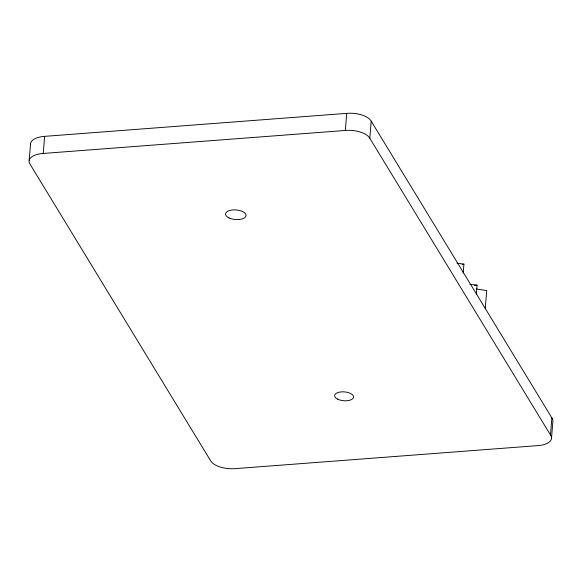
<?xml version="1.0" encoding="UTF-8"?>
<svg xmlns="http://www.w3.org/2000/svg" width="582" height="582" viewBox="0 0 582 582"><rect width="100%" height="100%" fill="white"/><g stroke="black" fill="none" stroke-linecap="round" stroke-linejoin="round"><path stroke-width="0.87" d="M29.173 160.45L30.577 143.354M551.882 417.898L550.477 434.994A18.893 8.839 4.7 0 1 537.244 445.659L235.15 468.641A19.439 9.094 4.7 0 1 210.669 460.849L29.995 164.109A19.381 9.072 4.7 0 1 43.228 153.444L44.632 136.355L346.727 113.366A19.257 9.014 4.7 0 1 371.207 121.165L551.882 417.898A18.893 8.839 4.7 0 1 552.871 421.586L551.467 438.683M550.477 434.994L369.803 138.254A19.257 9.014 4.7 0 0 345.322 130.463L346.727 113.366M369.803 138.254L371.207 121.165M463.192 272.98L463.919 264.141L456.935 263.195M476.331 294.376L477.087 285.158L469.878 284.343M485.264 308.293L486.719 290.607L476.185 288.963M462.123 264.388L463.919 264.141M43.228 153.444L345.322 130.463M474.395 285.369L477.087 285.158M30.504 144.569A19.381 9.072 4.7 0 1 44.632 136.355M337.575 399.136A9.508 4.452 4.7 0 0 353.318 397.935A9.508 4.452 4.7 0 0 341.379 391.861A9.508 4.452 4.7 0 0 337.575 399.136M229.09 217.944A10.28 4.809 4.7 0 0 245.88 216.308A10.28 4.809 4.7 0 0 232.48 209.964A10.28 4.809 4.7 0 0 229.09 217.944"/></g></svg>
